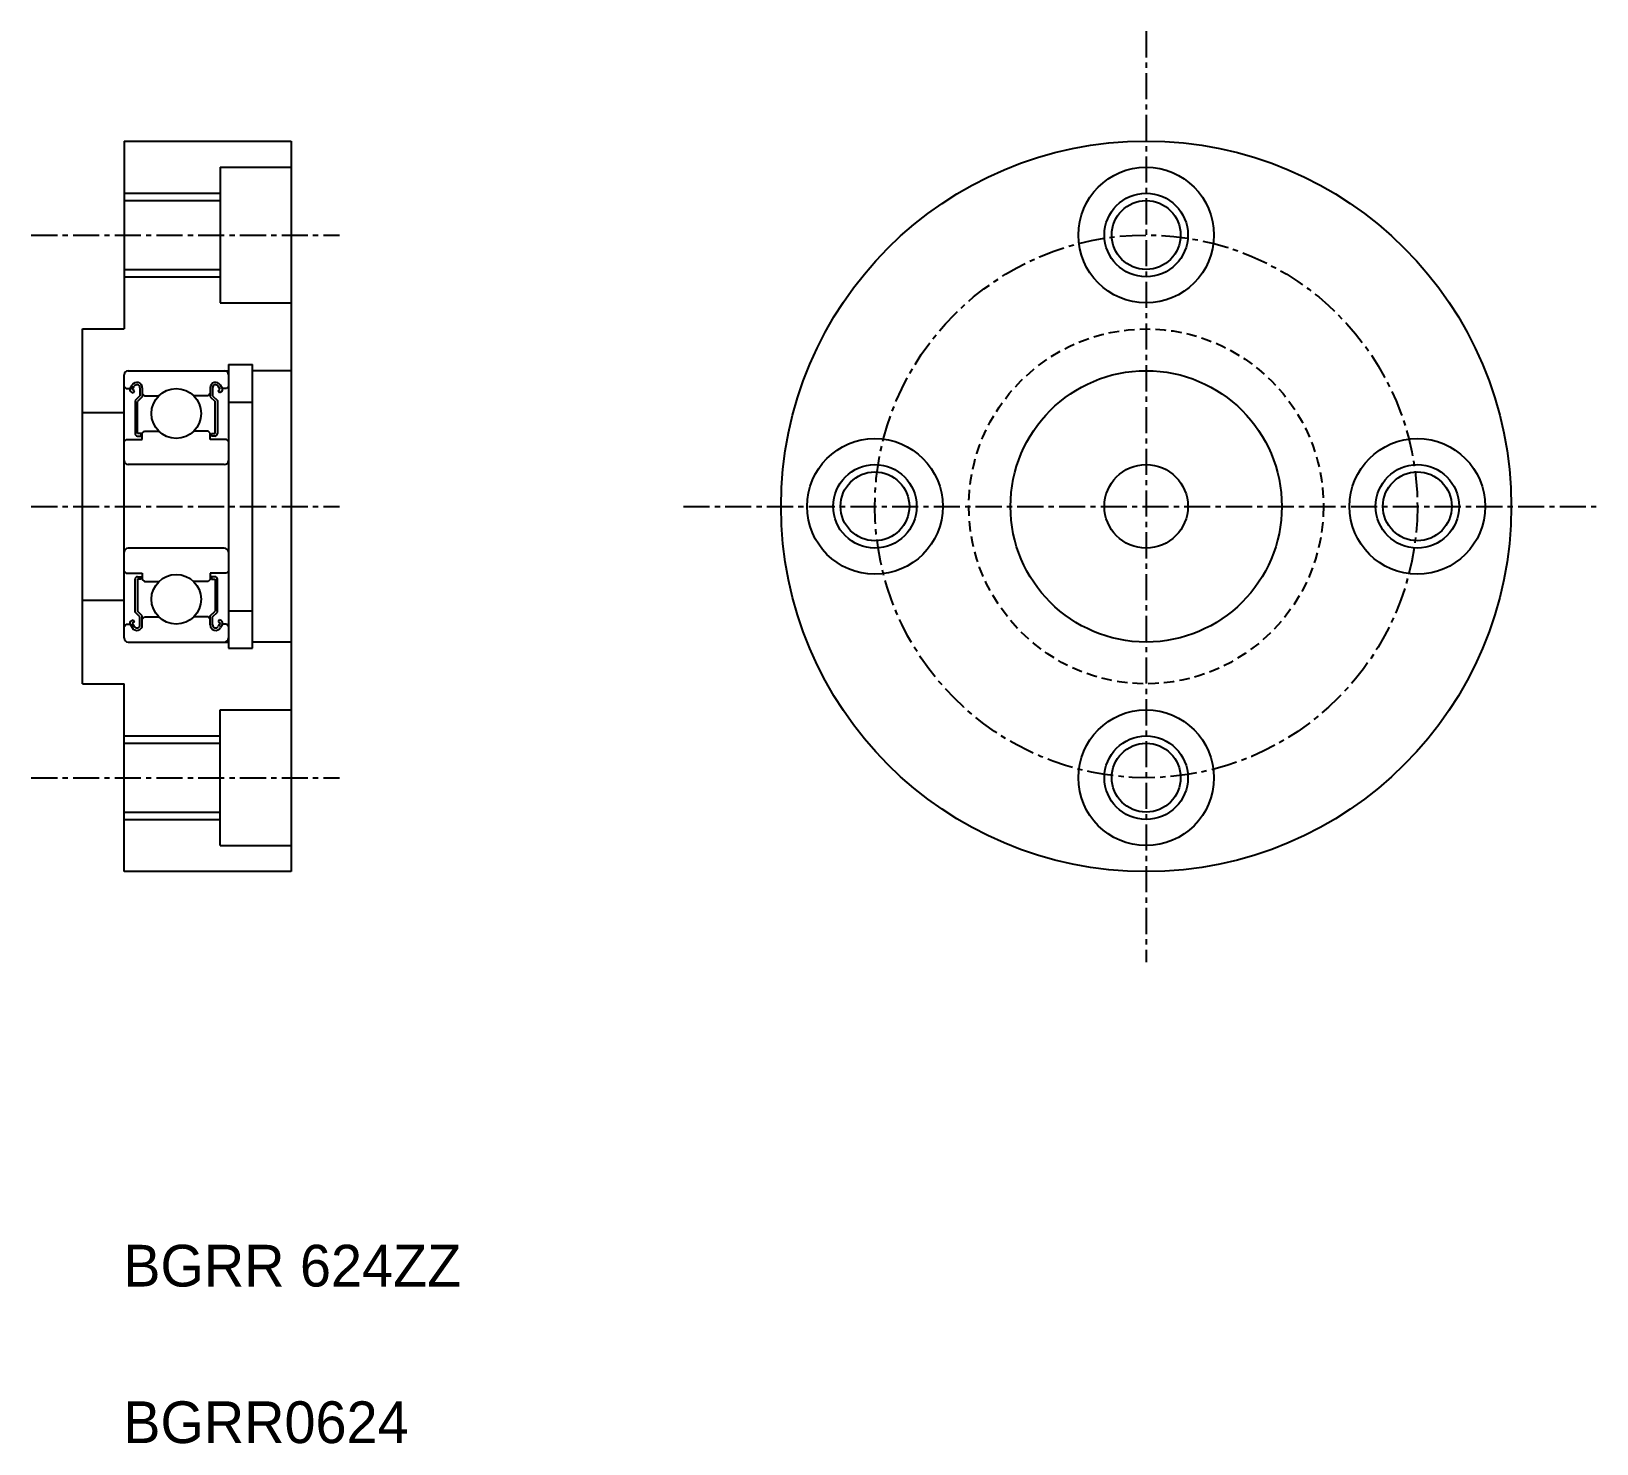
# Model space of a CAD drawing. Extents: x 136.8 to 211.8, y 62.9 to 130.6.
import ezdxf

# ---------------------------------------------------------------- set-up
doc = ezdxf.new("R2010")
doc.units = 0
doc.linetypes.add('CENTER', pattern=[2, 1.25, -0.25, 0.25, -0.25])
doc.linetypes.add('DASHED', pattern=[0.75, 0.5, -0.25])
doc.layers.get('0').update_dxf_attribs({"linetype": 'CONTINUOUS'})
doc.layers.add('CENTER', color=1, linetype='CENTER')

msp = doc.modelspace()

# ---------------------------------------------------------------- linework, layer by layer
at = {"color": 7, "linetype": 'CONTINUOUS'}
for p, q in [((141.247, 125.336), (149.247, 125.336)), ((141.247, 125.336), (141.247, 116.336)), ((149.247, 125.336), (149.247, 90.336)), ((145.847, 124.086), (145.847, 117.586)), ((145.847, 124.086), (149.247, 124.086)), ((141.247, 122.486), (145.847, 122.486)), ((141.247, 119.186), (145.847, 119.186)), ((145.847, 117.586), (149.247, 117.586)), ((139.247, 99.336), (139.247, 116.336)), ((139.247, 116.336), (141.247, 116.336)), ((141.247, 101.536), (141.247, 114.136)), ((141.447, 114.336), (146.247, 114.336)), ((146.247, 114.636), (146.247, 101.036)), ((146.247, 114.636), (147.407, 114.636)), ((147.407, 101.036), (147.407, 114.636)), ((149.247, 114.336), (147.407, 114.336)), ((141.247, 113.586), (141.347, 113.486)), ((141.347, 113.486), (141.538, 113.486)), ((141.538, 113.486), (141.633, 113.647)), ((141.58, 113.327), (141.681, 113.269)), ((141.638, 113.428), (141.733, 113.588)), ((141.739, 113.37), (141.638, 113.428)), ((141.681, 113.269), (141.739, 113.37)), ((142.003, 113.516), (142.003, 113.136)), ((142.12, 113.516), (142.12, 113.088)), ((145.374, 113.516), (145.374, 113.088)), ((145.49, 113.516), (145.49, 113.136)), ((145.754, 113.37), (145.855, 113.428)), ((145.812, 113.269), (145.754, 113.37)), ((145.855, 113.428), (145.76, 113.588)), ((145.913, 113.327), (145.812, 113.269)), ((145.956, 113.486), (145.861, 113.647)), ((146.147, 113.486), (145.956, 113.486)), ((146.247, 113.586), (146.147, 113.486)), ((142.003, 113.136), (141.77, 112.903)), ((141.77, 112.903), (141.77, 111.322)), ((142.12, 113.088), (141.887, 112.855)), ((141.887, 111.322), (141.887, 112.855)), ((142.12, 113.236), (142.22, 113.136)), ((142.22, 113.136), (142.913, 113.136)), ((145.274, 113.136), (144.58, 113.136)), ((145.374, 113.236), (145.274, 113.136)), ((145.374, 113.088), (145.606, 112.855)), ((145.49, 113.136), (145.723, 112.903)), ((145.606, 111.322), (145.606, 112.855)), ((145.723, 112.903), (145.723, 111.322)), ((146.247, 112.836), (147.407, 112.836)), ((139.247, 112.336), (141.247, 112.336)), ((142.061, 111.322), (141.887, 111.322)), ((141.887, 111.206), (142.061, 111.206)), ((142.061, 111.206), (142.061, 111.322)), ((142.12, 111.336), (142.22, 111.436)), ((142.12, 111.036), (142.12, 111.336)), ((142.22, 111.436), (142.913, 111.436)), ((145.274, 111.436), (144.58, 111.436)), ((145.374, 111.336), (145.274, 111.436)), ((145.374, 111.036), (145.374, 111.336)), ((145.432, 111.322), (145.606, 111.322)), ((145.432, 111.206), (145.432, 111.322)), ((145.606, 111.206), (145.432, 111.206)), ((141.247, 110.936), (141.347, 111.036)), ((141.347, 111.036), (142.12, 111.036)), ((146.147, 111.036), (145.374, 111.036)), ((146.247, 110.936), (146.147, 111.036)), ((146.047, 109.836), (141.447, 109.836)), ((139.247, 107.836), (139.247, 107.836)), ((146.047, 105.836), (141.447, 105.836)), ((141.247, 104.736), (141.347, 104.636)), ((141.347, 104.636), (142.12, 104.636)), ((141.77, 102.769), (141.77, 104.35)), ((141.887, 104.466), (142.061, 104.466)), ((141.887, 104.35), (141.887, 102.817)), ((142.061, 104.35), (141.887, 104.35)), ((142.061, 104.466), (142.061, 104.35)), ((142.12, 104.636), (142.12, 104.336)), ((142.12, 104.336), (142.22, 104.236)), ((145.374, 104.336), (145.274, 104.236)), ((146.147, 104.636), (145.374, 104.636)), ((145.374, 104.636), (145.374, 104.336)), ((145.606, 104.466), (145.432, 104.466)), ((145.432, 104.466), (145.432, 104.35)), ((145.432, 104.35), (145.606, 104.35)), ((145.606, 104.35), (145.606, 102.817)), ((145.723, 102.769), (145.723, 104.35)), ((146.247, 104.736), (146.147, 104.636)), ((139.247, 103.586), (139.247, 103.586)), ((142.22, 104.236), (142.913, 104.236)), ((145.274, 104.236), (144.58, 104.236)), ((139.247, 103.336), (141.247, 103.336)), ((142.12, 102.584), (141.887, 102.817)), ((145.374, 102.584), (145.606, 102.817)), ((146.247, 102.836), (147.407, 102.836)), ((141.247, 102.086), (141.347, 102.186)), ((141.347, 102.186), (141.538, 102.186)), ((141.538, 102.186), (141.633, 102.026)), ((141.58, 102.345), (141.681, 102.403)), ((141.739, 102.302), (141.638, 102.244)), ((141.638, 102.244), (141.733, 102.084)), ((141.681, 102.403), (141.739, 102.302)), ((142.003, 102.536), (141.77, 102.769)), ((142.003, 102.156), (142.003, 102.536)), ((142.12, 102.156), (142.12, 102.584)), ((142.12, 102.436), (142.22, 102.536)), ((142.22, 102.536), (142.913, 102.536)), ((145.274, 102.536), (144.58, 102.536)), ((145.374, 102.436), (145.274, 102.536)), ((145.374, 102.156), (145.374, 102.584)), ((145.49, 102.536), (145.723, 102.769)), ((145.49, 102.156), (145.49, 102.536)), ((145.812, 102.403), (145.754, 102.302)), ((145.754, 102.302), (145.855, 102.244)), ((145.855, 102.244), (145.76, 102.084)), ((145.913, 102.345), (145.812, 102.403)), ((145.956, 102.186), (145.861, 102.026)), ((146.147, 102.186), (145.956, 102.186)), ((146.247, 102.086), (146.147, 102.186)), ((141.447, 101.336), (146.247, 101.336)), ((149.247, 101.336), (147.407, 101.336)), ((146.247, 101.036), (147.407, 101.036)), ((139.247, 99.336), (141.247, 99.336)), ((141.247, 90.336), (141.247, 99.336)), ((145.847, 91.586), (145.847, 98.086)), ((145.847, 98.086), (149.247, 98.086)), ((141.247, 96.486), (145.847, 96.486)), ((141.247, 93.186), (145.847, 93.186)), ((145.847, 91.586), (149.247, 91.586)), ((149.247, 90.336), (141.247, 90.336))]:
    msp.add_line(p, q, dxfattribs=at)
at = {"color": 3, "linetype": 'CONTINUOUS'}
for p, q in [((141.247, 122.836), (145.847, 122.836)), ((141.247, 118.836), (145.847, 118.836)), ((141.247, 96.836), (145.847, 96.836)), ((141.247, 92.836), (145.847, 92.836))]:
    msp.add_line(p, q, dxfattribs=at)
at = {"color": 7, "linetype": 'CONTINUOUS'}
for centre, radius in [((190.234, 107.836), 17.5), ((190.234, 120.836), 3.25), ((190.234, 120.836), 1.65), ((190.234, 107.836), 6.5), ((143.747, 112.286), 1.191), ((177.234, 107.836), 3.25), ((203.234, 107.836), 3.25), ((190.234, 107.836), 2), ((177.234, 107.836), 1.65), ((203.234, 107.836), 1.65), ((143.747, 103.386), 1.191), ((190.234, 94.836), 3.25), ((190.234, 94.836), 1.65)]:
    msp.add_circle(centre, radius, dxfattribs=at)
at = {"color": 3, "linetype": 'CONTINUOUS'}
for centre in [(190.234, 120.836), (177.234, 107.836), (203.234, 107.836), (190.234, 94.836)]:
    msp.add_circle(centre, 2, dxfattribs=at)
at = {"color": 3, "linetype": 'DASHED'}
msp.add_circle((190.234, 107.836), 8.5, dxfattribs=at)
at = {"color": 7, "linetype": 'CONTINUOUS'}
for centre, radius, start, end in [((141.447, 114.136), 0.2, 90, 180), ((146.047, 114.136), 0.2, 0, 90), ((141.638, 113.428), 0.116, 150.00066, 240.00041), ((141.859, 113.516), 0.261, 0, 150.00011), ((141.859, 113.516), 0.145, 0, 149.99983), ((145.635, 113.516), 0.261, 30, 180.00005), ((145.635, 113.516), 0.145, 30, 180.00005), ((145.855, 113.428), 0.116, 299.99921, 29.99951), ((141.887, 111.322), 0.116, 180.00005, 270.00003), ((145.606, 111.322), 0.116, 269.99954, 0), ((141.447, 110.036), 0.2, 180, 270), ((146.047, 110.036), 0.2, 270, 0), ((141.447, 105.636), 0.2, 90, 180), ((146.047, 105.636), 0.2, 0, 90), ((141.887, 104.35), 0.116, 89.99997, 179.99995), ((145.606, 104.35), 0.116, 0, 90.00046), ((141.638, 102.244), 0.116, 119.99844, 210.00655), ((141.859, 102.156), 0.261, 209.99989, 0), ((141.859, 102.156), 0.145, 210.00017, 0), ((145.635, 102.156), 0.261, 179.99995, 330), ((145.635, 102.156), 0.145, 179.99995, 330), ((145.855, 102.244), 0.116, 330.00049, 60.00079), ((141.447, 101.536), 0.2, 180, 270), ((146.047, 101.536), 0.2, 270, 0)]:
    msp.add_arc(centre, radius, start, end, dxfattribs=at)
at = {"layer": 'CENTER', "color": 1, "linetype": 'CENTER'}
for p, q in [((190.234, 130.595), (190.234, 86.006)), ((136.799, 120.836), (151.578, 120.836)), ((136.799, 107.836), (151.578, 107.836)), ((168.059, 107.836), (211.828, 107.836)), ((136.799, 94.836), (151.578, 94.836))]:
    msp.add_line(p, q, dxfattribs=at)
msp.add_circle((190.234, 107.836), 13, dxfattribs=at)

# ---------------------------------------------------------------- texts
at = {"color": 7, "linetype": 'CONTINUOUS'}
for s, p in [('BGRR 624ZZ', (141.206, 70.458)), ('BGRR0624', (141.206, 62.958))]:
    msp.add_text(s, height=2, dxfattribs=at).set_placement(p)

doc.saveas('drawing.dxf')
